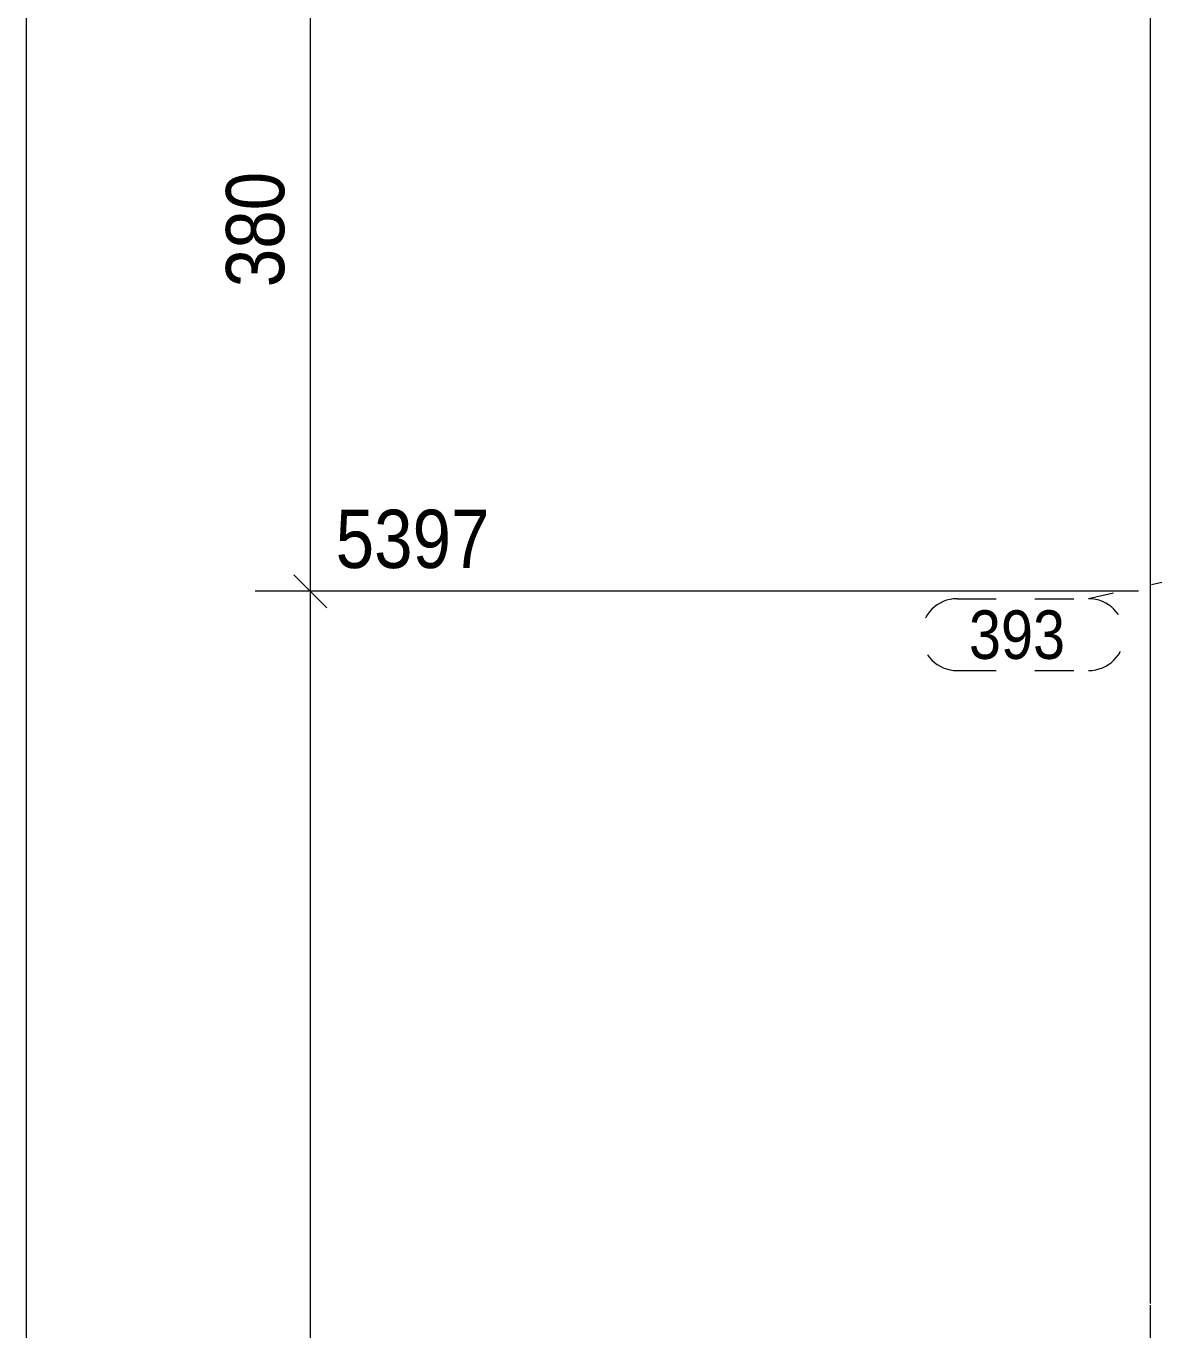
# Model space of a CAD drawing. Header units: millimetres. Extents: x 2 to 579, y 1 to 405.
# Drawn here: x 5 to 63.1, y 248.8 to 315.9 of the extents above; entities that cross this region are included whole.
import ezdxf

# ---------------------------------------------------------------- set-up
doc = ezdxf.new("R2010")
doc.units = ezdxf.units.MM
doc.linetypes.add('XKITLINE00', pattern=[0])
doc.linetypes.add('XKITLINE02', pattern=[4, 2, -2])
for name, color, linetype, lineweight in [('Dimensions', 7, 'Continuous', 0), ('DrawingSheet', 5, 'Continuous', 0), ('Part', 2, 'Continuous', 0), ('PartMark', 7, 'Continuous', 0)]:
    doc.layers.add(name, color=color, linetype=linetype, lineweight=lineweight)
doc.styles.add('ARIAL', font='ARIAL.TTF')

# ---------------------------------------------------------------- blocks, each defined once
blk = doc.blocks.new('*A44')
at = {"layer": 'Part', "color": 2, "linetype": 'XKITLINE00', "lineweight": 0}
for p, q in [((62.898, 355.399), (62.898, 250.178)), ((62.898, 250.078), (62.898, 208.278))]:
    blk.add_line(p, q, dxfattribs=at)
blk = doc.blocks.new('*A102')
at = {"layer": 'DrawingSheet', "color": 5, "linetype": 'XKITLINE00', "lineweight": 0}
blk.add_line((5, 405), (5, 5), dxfattribs=at)
blk = doc.blocks.new('*A175')
at = {"layer": 'PartMark', "color": 7, "linetype": 'XKITLINE02', "lineweight": 0}
for p, q in [((64.927, 287.605), (59.731, 286.455)), ((52.968, 286.455), (59.731, 286.455)), ((52.968, 282.755), (59.731, 282.755))]:
    blk.add_line(p, q, dxfattribs=at)
for centre, start, end in [((52.968, 284.605), 90, 270), ((59.731, 284.605), 270, 90)]:
    blk.add_arc(centre, 1.85, start, end, dxfattribs=at)
at = {"layer": 'PartMark', "color": 3, "style": 'ARIAL', "width": 0.85}
blk.add_text('393', height=2.5, dxfattribs=at).set_placement((53.568, 283.355))
blk = doc.blocks.new('*A190')
at = {"layer": 'Dimensions', "color": 7, "linetype": 'XKITLINE00', "lineweight": 0}
for p, q in [((18.799, 287.683), (20.496, 285.986)), ((62.298, 286.835), (16.798, 286.835)), ((19.648, 191.678), (19.648, 286.835))]:
    blk.add_line(p, q, dxfattribs=at)
at = {"layer": 'Dimensions', "color": 3}
blk.add_point((19.648, 286.835), dxfattribs=at)
at = {"layer": 'Dimensions', "color": 3, "style": 'ARIAL', "width": 0.85}
blk.add_text('5397', height=3, dxfattribs=at).set_placement((20.948, 288.035))
blk = doc.blocks.new('*A191')
at = {"layer": 'Dimensions', "color": 7, "linetype": 'XKITLINE00', "lineweight": 0}
for p, q in [((18.799, 325.671), (20.496, 323.974)), ((70.298, 324.822), (16.798, 324.822)), ((19.648, 286.835), (19.648, 324.822)), ((18.799, 287.683), (20.496, 285.986)), ((62.298, 286.835), (16.798, 286.835))]:
    blk.add_line(p, q, dxfattribs=at)
at = {"layer": 'Dimensions', "color": 3}
for p in [(19.648, 324.822), (19.648, 286.835)]:
    blk.add_point(p, dxfattribs=at)
at = {"layer": 'Dimensions', "color": 3, "style": 'ARIAL', "width": 0.85}
blk.add_text('5776', height=3, dxfattribs=at).set_placement((20.948, 326.022))
blk.add_text('380', height=3, rotation=90.00021, dxfattribs=at).set_placement((18.298, 302.491))

msp = doc.modelspace()

# ---------------------------------------------------------------- block references
at = {"lineweight": 0}
for name in ['*A102', '*A191', '*A190', '*A175']:
    msp.add_blockref(name, (0, 0), dxfattribs=at)
at = {"layer": 'Part', "lineweight": 0}
msp.add_blockref('*A44', (0, 0), dxfattribs=at)

doc.saveas('drawing.dxf')
